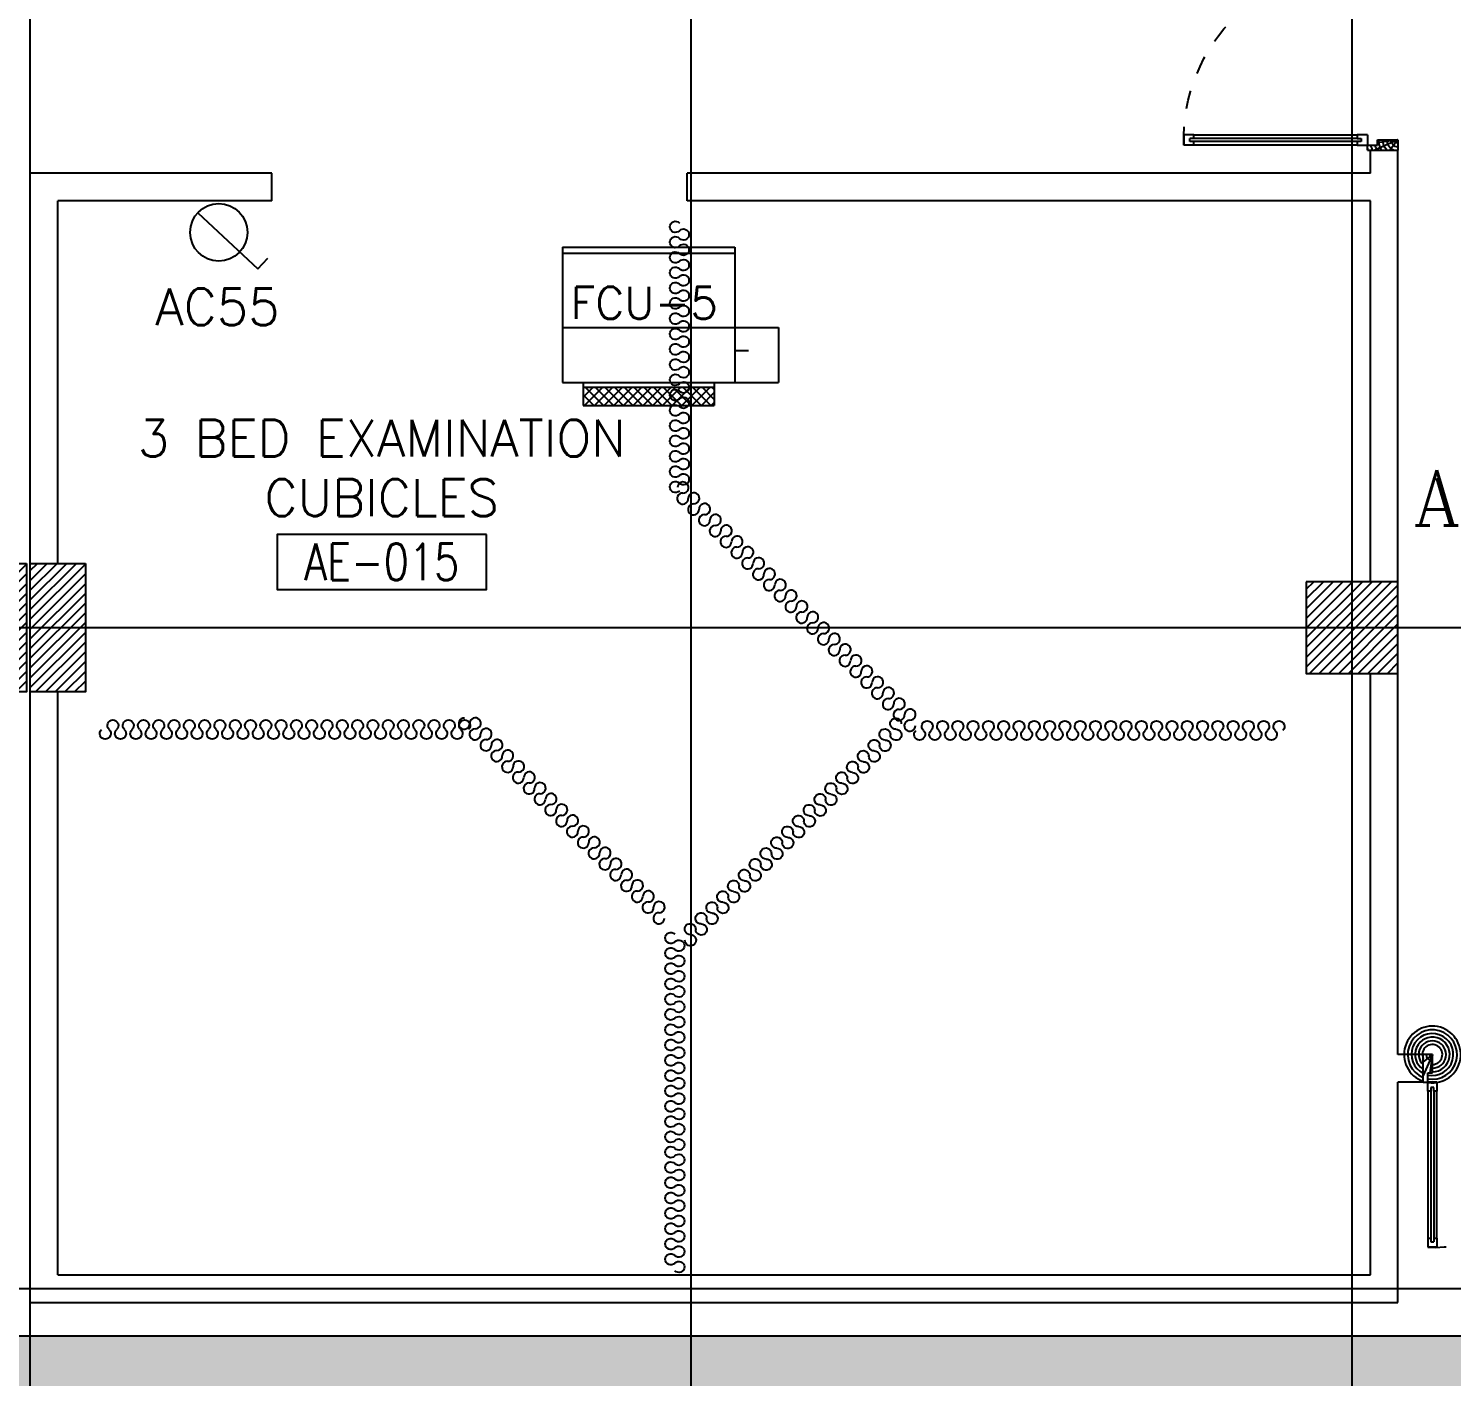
# Model space of a CAD drawing. Extents: x 417819.9 to 417911.9, y 43448 to 43539.2.
# Drawn here: x 417873.49 to 417881.24, y 43507.22 to 43514.56 of the extents above; entities that cross this region are included whole.
import ezdxf
from ezdxf.enums import TextEntityAlignment as Align

# ---------------------------------------------------------------- set-up
doc = ezdxf.new("R2010")
doc.units = 0
doc.header["$MEASUREMENT"] = 0
doc.linetypes.add('HIDDEN', pattern=[0.375, 0.25, -0.125])
doc.layers.get('0').update_dxf_attribs({"color": 11, "linetype": 'CONTINUOUS'})
for name, color, linetype in [('COL', 11, 'CONTINUOUS'), ('DOOR', 11, 'CONTINUOUS'), ('E-HAT', 9, 'CONTINUOUS'), ('E-SOCKETS', 4, 'CONTINUOUS'), ('E-TRAY', 2, 'CONTINUOUS'), ('FCU', 6, 'CONTINUOUS'), ('HAT', 11, 'CONTINUOUS'), ('RM-BOX', 11, 'CONTINUOUS'), ('RM-NAME', 11, 'CONTINUOUS'), ('RM-NO', 11, 'CONTINUOUS'), ('SCD', 2, 'CONTINUOUS'), ('WALL', 11, 'CONTINUOUS')]:
    doc.layers.add(name, color=color, linetype=linetype)
doc.styles.add('ROMANC', font='romanc', dxfattribs={"height": 0.1})
doc.styles.add('ROMANS', font='ROMANS.shx', dxfattribs={"width": 0.6})

# ---------------------------------------------------------------- blocks, each defined once
blk = doc.blocks.new('RM1')
at = {"layer": 'RM-BOX'}
blk.add_lwpolyline([(569.9, -200), (-569.9, -200), (-569.9, -500), (569.9, -500)], close=True, dxfattribs=at)
at = {"layer": 'RM-NAME', "style": 'ROMANS'}
for tag, p in [('ROOMNAME1', (0, 323.8)), ('ROOMNAME2', (0, 0))]:
    blk.add_attdef(tag, text='', height=200, dxfattribs=at).set_placement(p, align=Align.MIDDLE)
at = {"layer": 'RM-NO', "style": 'ROMANS', "width": 0.8}
blk.add_attdef('ROOMNO', text='', height=200, dxfattribs=at).set_placement((0, -350), align=Align.MIDDLE)
blk = doc.blocks.new('A$C272A55A0')
at = {"layer": 'DOOR', "color": 0, "linetype": 'ByBlock'}
for p, q in [((0, 900.4), (0, 1050.4)), ((50, 1050.4), (0, 1050.4)), ((50, 950.4), (50, 1050.4)), ((1750, 950.4), (1750, 1050.4)), ((1750, 1050.4), (1800, 1050.4)), ((1800, 1050.4), (1800, 900.4)), ((25, 950.4), (50, 950.4)), ((25, 900.4), (25, 950.4)), ((1775, 950.4), (1750, 950.4)), ((1775, 900.4), (1775, 950.4)), ((0, 900.4), (25, 900.4)), ((75, 900.4), (25, 900.4)), ((25, 850.4), (25, 900.4)), ((42, 850.4), (25, 850.4)), ((58, 870.4), (42, 870.4)), ((42, 870.4), (42, 850.4)), ((58, 850.4), (58, 870.4)), ((75, 850.4), (58, 850.4)), ((75, 900.4), (75, 850.4)), ((1725, 900.4), (1775, 900.4)), ((1725, 900.4), (1725, 850.4)), ((1725, 850.4), (1742, 850.4)), ((1742, 870.4), (1758, 870.4)), ((1742, 850.4), (1742, 870.4)), ((1758, 870.4), (1758, 850.4)), ((1758, 850.4), (1775, 850.4)), ((1800, 900.4), (1775, 900.4)), ((1775, 850.4), (1775, 900.4)), ((1717.8, 160.1), (1708.8, 160.1)), ((1708.8, 95.3), (1708.8, 160.1)), ((1725, 172.7), (1717.8, 172.7)), ((1717.8, 172.7), (1717.8, 82.7)), ((1717.8, 95.3), (1717.8, 160.1)), ((1775, 172.7), (1782.2, 172.7)), ((1782.2, 172.7), (1782.2, 82.7)), ((1782.2, 160.1), (1791.2, 160.1)), ((1782.2, 95.3), (1782.2, 160.1)), ((1791.2, 95.3), (1791.2, 160.1)), ((1717.8, 95.3), (1708.8, 95.3)), ((1725, 82.7), (1717.8, 82.7)), ((1775, 82.7), (1782.2, 82.7)), ((1782.2, 95.3), (1791.2, 95.3)), ((25, 50.4), (42, 50.4)), ((25, 50.4), (25, 0.4)), ((25, 0.4), (75, 0.4)), ((75, 0.4), (25, 0.4)), ((42, 50.4), (42, 30.4)), ((42, 30.4), (58, 30.4)), ((58, 50.4), (75, 50.4)), ((58, 50.4), (58, 30.4)), ((75, 50.4), (75, 0.4)), ((1742, 50.4), (1725, 50.4)), ((1725, 50.4), (1725, 0.4)), ((1775, 0.4), (1725, 0.4)), ((1725, 0.4), (1775, 0.4)), ((1742, 50.4), (1742, 30.4)), ((1758, 30.4), (1742, 30.4)), ((1775, 50.4), (1758, 50.4)), ((1758, 50.4), (1758, 30.4)), ((1775, 50.4), (1775, 0.4))]:
    blk.add_line(p, q, dxfattribs=at)
at = {"layer": 'DOOR', "color": 9, "linetype": 'ByBlock'}
for p, q in [((50, 1050.4), (0, 1010.2)), ((50, 1050.4), (0, 936.6)), ((50, 1050.4), (36.6, 950.4)), ((1750, 1050.4), (1800, 1010.2)), ((1750, 1050.4), (1800, 936.6)), ((1750, 1050.4), (1763.4, 950.4))]:
    blk.add_line(p, q, dxfattribs=at)
at = {"layer": 'DOOR', "linetype": 'ByBlock'}
for p, q in [((25, 850.4), (25, 50.4)), ((42, 850.4), (42, 50.4)), ((58, 850.4), (58, 50.4)), ((75, 50.4), (75, 850.4)), ((1725, 50.4), (1725, 850.4)), ((1742, 850.4), (1742, 50.4)), ((1758, 850.4), (1758, 50.4)), ((1775, 850.4), (1775, 50.4))]:
    blk.add_line(p, q, dxfattribs=at)
at = {"layer": 'DOOR', "color": 0, "linetype": 'ByBlock'}
for centre in [(1676.5, 127.7), (1823.5, 127.7)]:
    blk.add_circle(centre, 32.4, dxfattribs=at)
at = {"layer": 'DOOR', "color": 9, "linetype": 'ByBlock'}
for centre, radius, start, end in [((50, 1050.4), 34.4, 180, 270), ((50, 1050.4), 14.4, 180, 270), ((1750, 1050.4), 14.4, 270, 0), ((1750, 1050.4), 34.4, 270, 0), ((50, 1050.4), 54.4, 203.20738, 270), ((50, 1050.4), 74.4, 227.77643, 270), ((1750, 1050.4), 54.4, 270, 336.79262), ((1750, 1050.4), 74.4, 270, 312.22357), ((50, 1050.4), 94.4, 238.01819, 270), ((50, 1050.4), 114.4, 244.08384, 257.37743), ((50, 1050.4), 134.4, 248.15985, 259.28002), ((1750, 1050.4), 94.4, 270, 301.98181), ((1750, 1050.4), 114.4, 282.62257, 295.91616), ((1750, 1050.4), 134.4, 280.71998, 291.84015), ((50, 1050.4), 154.4, 251.10529, 256.28577), ((1750, 1050.4), 154.4, 283.71423, 288.89471)]:
    blk.add_arc(centre, radius, start, end, dxfattribs=at)
at = {"layer": 'DOOR', "linetype": 'HIDDEN', "ltscale": 0.5}
for centre, start, end in [((50, 851.4), 268.31738, 3.29648), ((1750, 851.4), 176.70352, 271.68262)]:
    blk.add_arc(centre, 851.4, start, end, dxfattribs=at)
at = {"layer": 'WALL', "linetype": 'ByBlock'}
blk.add_line((1800, 900.4), (1800, 1050.4), dxfattribs=at)
blk = doc.blocks.new('*X75')
at = {"color": 0}
for p, q in [((73379.2, 55135.9), (73844.4, 55601)), ((73379.2, 55188.9), (73791.3, 55601)), ((73379.2, 55241.9), (73738.3, 55601)), ((73379.2, 55295), (73685.3, 55601)), ((73379.2, 55348), (73632.2, 55601)), ((73379.2, 55401), (73579.2, 55601)), ((73379.2, 55454.1), (73526.2, 55601)), ((73379.2, 55507.1), (73473.1, 55601)), ((73379.2, 55560.1), (73420.1, 55601)), ((73397.4, 55101), (73879.2, 55582.8)), ((73450.4, 55101), (73879.2, 55529.8)), ((73503.5, 55101), (73879.2, 55476.8)), ((73556.5, 55101), (73879.2, 55423.7)), ((73609.5, 55101), (73879.2, 55370.7)), ((73662.6, 55101), (73879.2, 55317.7)), ((73715.6, 55101), (73879.2, 55264.6)), ((73768.6, 55101), (73879.2, 55211.6)), ((73821.7, 55101), (73879.2, 55158.6)), ((73874.7, 55101), (73879.2, 55105.5))]:
    blk.add_line(p, q, dxfattribs=at)
blk = doc.blocks.new('COL50')
at = {"layer": 'COL'}
blk.add_lwpolyline([(-250, 250), (-250, -250), (250, -250), (250, 250)], close=True, dxfattribs=at)
blk = doc.blocks.new('C11')
at = {"layer": 'HAT'}
h = blk.add_hatch(dxfattribs=at)
h.set_pattern_fill('ANSI31', color=256, scale=300, style=0)
h.set_pattern_definition([(45, (-383765.23, -62181), (-26.5165043, 26.5165043), [])])
h.paths.add_polyline_path([(-20, 350), (-20, 700), (-320, 700), (-320, 350)])
h.paths.add_polyline_path([(-320, 0), (-20, 0), (-20, 350), (-320, 350)])
h = blk.add_hatch(dxfattribs=at)
h.set_pattern_fill('ANSI31', color=256, scale=300, style=0)
h.set_pattern_definition([(45, (-383445.23, -62181), (-26.5165043, 26.5165043), [])])
h.paths.add_polyline_path([(300, 350), (300, 700), (0, 700), (0, 350)])
h.paths.add_polyline_path([(0, 0), (300, 0), (300, 350), (0, 350)])
at = {"layer": 'COL'}
for points in [[(-20, 700), (-20, 0), (-320, 0), (-320, 700)], [(300, 700), (300, 0), (0, 0), (0, 700)]]:
    blk.add_lwpolyline(points, close=True, dxfattribs=at)
blk = doc.blocks.new('HF16162-P')
at = {"color": 8}
for centre, start, end in [((-0.04, 0.037), 313.5684, 226.4316), ((0.11, 0.037), 313.5684, 226.4316), ((0.261, 0.037), 313.5684, 226.4316), ((0.411, 0.037), 313.5684, 226.4316), ((0.562, 0.037), 313.5684, 226.4316), ((0.712, 0.037), 313.5684, 226.4316), ((0.863, 0.037), 313.5684, 226.4316), ((1.013, 0.037), 313.5684, 226.4316), ((1.164, 0.037), 313.5684, 226.4316), ((1.314, 0.037), 313.5684, 226.4316), ((1.465, 0.037), 313.5684, 226.4316), ((1.615, 0.037), 313.5684, 226.4316), ((1.766, 0.037), 313.5684, 226.4316), ((1.916, 0.037), 313.5684, 226.4316), ((2.067, 0.037), 313.5684, 226.4316), ((2.217, 0.037), 313.5684, 226.4316), ((2.368, 0.037), 313.5684, 226.4316), ((2.518, 0.037), 313.5684, 226.4316), ((2.669, 0.037), 313.5684, 226.4316), ((2.819, 0.037), 313.5684, 226.4316), ((2.97, 0.037), 313.5684, 226.4316), ((3.12, 0.037), 313.5684, 226.4316), ((3.27, 0.037), 313.5684, 226.4316), ((3.421, 0.037), 313.5684, 226.4316), ((0.035, -0.042), 133.5684, 46.4316), ((0.186, -0.042), 133.5684, 46.4316), ((0.336, -0.042), 133.5684, 46.4316), ((0.487, -0.042), 133.5684, 46.4316), ((0.637, -0.042), 133.5684, 46.4316), ((0.788, -0.042), 133.5684, 46.4316), ((0.938, -0.042), 133.5684, 46.4316), ((1.088, -0.042), 133.5684, 46.4316), ((1.239, -0.042), 133.5684, 46.4316), ((1.389, -0.042), 133.5684, 46.4316), ((1.54, -0.042), 133.5684, 46.4316), ((1.69, -0.042), 133.5684, 46.4316), ((1.841, -0.042), 133.5684, 46.4316), ((1.991, -0.042), 133.5684, 46.4316), ((2.142, -0.042), 133.5684, 46.4316), ((2.292, -0.042), 133.5684, 46.4316), ((2.443, -0.042), 133.5684, 46.4316), ((2.593, -0.042), 133.5684, 46.4316), ((2.744, -0.042), 133.5684, 46.4316), ((2.894, -0.042), 133.5684, 46.4316), ((3.045, -0.042), 133.5684, 46.4316), ((3.195, -0.042), 133.5684, 46.4316), ((3.346, -0.042), 133.5684, 46.4316), ((3.496, -0.042), 133.5684, 46.4316)]:
    blk.add_arc(centre, 0.0546, start, end, dxfattribs=at)
blk = doc.blocks.new('*X210')
at = {"color": 0}
for p, q in [((23911.7, -1650.2), (23966, -1595.9)), ((23911.7, -1597.2), (23912.9, -1595.9)), ((23919, -1695.9), (24019, -1595.9)), ((24022.8, -1695.9), (23922.8, -1595.9)), ((23972, -1695.9), (24072, -1595.9)), ((24075.9, -1695.9), (23975.9, -1595.9)), ((24025.1, -1695.9), (24125.1, -1595.9)), ((24128.9, -1695.9), (24028.9, -1595.9)), ((24078.1, -1695.9), (24178.1, -1595.9)), ((24181.9, -1695.9), (24081.9, -1595.9)), ((24131.1, -1695.9), (24231.1, -1595.9)), ((24235, -1695.9), (24135, -1595.9)), ((24184.2, -1695.9), (24284.2, -1595.9)), ((24288, -1695.9), (24188, -1595.9)), ((24237.2, -1695.9), (24337.2, -1595.9)), ((24341, -1695.9), (24241, -1595.9)), ((24290.2, -1695.9), (24390.2, -1595.9)), ((24394.1, -1695.9), (24294.1, -1595.9)), ((24343.3, -1695.9), (24443.3, -1595.9)), ((24447.1, -1695.9), (24347.1, -1595.9)), ((24396.3, -1695.9), (24496.3, -1595.9)), ((24500.1, -1695.9), (24400.1, -1595.9)), ((24449.3, -1695.9), (24549.3, -1595.9)), ((24553.2, -1695.9), (24453.2, -1595.9)), ((24502.4, -1695.9), (24602.4, -1595.9)), ((24606.2, -1695.9), (24506.2, -1595.9)), ((24555.4, -1695.9), (24623.7, -1627.6)), ((24623.7, -1660.4), (24559.2, -1595.9)), ((24623.7, -1607.4), (24612.3, -1595.9)), ((23969.8, -1695.9), (23911.7, -1637.8)), ((23916.8, -1695.9), (23911.7, -1690.9)), ((24608.4, -1695.9), (24623.7, -1680.7))]:
    blk.add_line(p, q, dxfattribs=at)

msp = doc.modelspace()

# ---------------------------------------------------------------- hatches: boundary and pattern name
at = {"layer": 'E-HAT'}
h = msp.add_hatch(dxfattribs=at)
h.set_pattern_fill('ANGLE', color=256, style=0)
h.set_pattern_definition([(0, (0, 0), (0, 0.275), [0.2, -0.075]), (90, (0, 0), (-0.275, 2e-17), [0.2, -0.075])])
h.paths.add_polyline_path([(417856.983, 43482.7235), (417857.4173, 43483.1578), (417863.5778, 43483.1578), (417864.4349, 43482.3012), (417872.0254, 43482.3012), (417872.8825, 43483.1578), (417890.15, 43483.1578), (417890.5085, 43483.5164), (417890.5085, 43506.6783), (417890.15, 43507.0369), (417872.8825, 43507.0369), (417872.0254, 43507.8935), (417864.4349, 43507.8935), (417863.5778, 43507.0369), (417860.4537, 43507.0369), (417860.0403, 43507.1369), (417849.3136, 43507.1369), (417849.1136, 43506.9369), (417849.1136, 43501.9844), (417848.8136, 43501.9844), (417848.8136, 43507.0612), (417849.1893, 43507.4369), (417860.4537, 43507.4369), (417860.8056, 43507.8116), (417860.8056, 43515.9941), (417861.1056, 43515.9941), (417861.1056, 43507.8116), (417861.4575, 43507.4369), (417863.4122, 43507.4369), (417864.2693, 43508.2935), (417872.191, 43508.2935), (417873.0481, 43507.4369), (417890.3156, 43507.4369), (417890.9085, 43506.844), (417890.9085, 43494.2015), (417892.0958, 43494.2015), (417892.0958, 43493.6015), (417890.9085, 43493.6015), (417890.9085, 43483.3507), (417890.3156, 43482.7578), (417881.5159, 43482.7578), (417881.3659, 43482.6078), (417881.3659, 43479.6689), (417881.0659, 43479.6689), (417881.0659, 43482.6078), (417880.9159, 43482.7578), (417873.0481, 43482.7578), (417872.191, 43481.9012), (417864.2693, 43481.9012), (417863.4122, 43482.7578), (417857.583, 43482.7578), (417857.383, 43482.5578), (417857.383, 43479.0875), (417856.983, 43479.0875)])
at = {"layer": 'RM-NAME'}
h = msp.add_hatch(dxfattribs=at)
h.set_pattern_fill('ANSI32', color=256, scale=175, angle=90, style=0)
h.set_pattern_definition([(135, (417904.34262, 43275.56314), (-0.046403882, -0.046403882), []), (135, (417904.34262, 43275.59408), (-0.046403882, -0.046403882), [])])
h.paths.add_polyline_path([(417873.2916, 43508.6793), (417873.1016, 43508.6793), (417873.1016, 43507.7593), (417873.2916, 43507.7593)])
h.paths.add_polyline_path([(417873.7127, 43507.5467), (417873.2919, 43507.5467), (417873.2919, 43507.8092), (417873.7127, 43507.8092)], flags=9)

# ---------------------------------------------------------------- linework, layer by layer
at = {"layer": 'E-SOCKETS'}
for p, q in [((417874.4089, 43513.5534), (417874.7368, 43513.2482)), ((417874.7368, 43513.2482), (417874.7913, 43513.3067))]:
    msp.add_line(p, q, dxfattribs=at)
msp.add_circle((417874.5233, 43513.4469), 0.1562, dxfattribs=at)
at = {"layer": 'E-TRAY', "color": 4}
msp.add_lwpolyline([(417873.0481, 43507.4369), (417890.3156, 43507.4369), (417890.9085, 43506.844), (417890.9085, 43494.2015), (417892.0958, 43494.2015), (417892.0958, 43493.6015), (417890.9085, 43493.6015), (417890.9085, 43483.3507), (417890.3156, 43482.7578), (417881.5159, 43482.7578), (417881.3659, 43482.6078), (417881.3659, 43479.6689), (417881.0659, 43479.6689), (417881.0659, 43482.6078), (417880.9159, 43482.7578), (417873.0481, 43482.7578)], dxfattribs=at)
at = {"layer": 'FCU', "color": 6}
for p, q in [((417876.3951, 43513.3656), (417877.3351, 43513.3656)), ((417876.3951, 43513.3656), (417876.3951, 43512.6286)), ((417877.3351, 43513.3656), (417877.3351, 43512.6286)), ((417876.3951, 43512.9286), (417877.3351, 43512.9286)), ((417876.3951, 43512.6286), (417877.3351, 43512.6286))]:
    msp.add_line(p, q, dxfattribs=at)
at = {"layer": 'FCU', "color": 3}
for p, q in [((417876.3951, 43513.3336), (417877.3351, 43513.3336)), ((417877.3351, 43512.9286), (417877.5731, 43512.9286)), ((417877.5731, 43512.9286), (417877.5731, 43512.6286)), ((417877.3351, 43512.8036), (417877.4084, 43512.8036)), ((417876.5091, 43512.6286), (417876.5091, 43512.5036)), ((417877.2211, 43512.6286), (417877.2211, 43512.5036)), ((417877.3351, 43512.6286), (417877.5731, 43512.6286)), ((417876.5091, 43512.6036), (417877.2211, 43512.6036)), ((417876.5091, 43512.5036), (417877.2211, 43512.5036))]:
    msp.add_line(p, q, dxfattribs=at)
at = {"layer": 'RM-NAME'}
for p, q in [((417880.6966, 43448.6529), (417880.6966, 43538.4875)), ((417873.4966, 43460.01), (417873.4966, 43538.1375)), ((417877.0966, 43466.8743), (417877.0966, 43525.6943)), ((417880.7966, 43513.8943), (417880.9466, 43513.8943)), ((417880.7966, 43513.7693), (417880.7966, 43513.8943)), ((417880.9466, 43511.5443), (417880.9466, 43513.8943)), ((417873.4966, 43511.6443), (417873.4966, 43513.7693)), ((417874.8127, 43513.7693), (417873.4966, 43513.7693)), ((417874.8127, 43513.6193), (417874.8127, 43513.7693)), ((417877.0747, 43513.6193), (417877.0747, 43513.7693)), ((417880.7966, 43513.7693), (417877.0747, 43513.7693)), ((417873.6466, 43511.6443), (417873.6466, 43513.6193)), ((417874.8127, 43513.6193), (417873.6466, 43513.6193)), ((417880.7966, 43513.6193), (417877.0747, 43513.6193)), ((417880.7966, 43511.5443), (417880.7966, 43513.6193)), ((417820.6052, 43511.2943), (417889.6966, 43511.2943)), ((417880.7966, 43507.7693), (417880.7966, 43511.0443)), ((417880.9466, 43508.9693), (417880.9466, 43511.0443)), ((417873.4966, 43507.6193), (417873.4966, 43510.9443)), ((417873.6466, 43507.7693), (417873.6466, 43510.9443)), ((417881.0841, 43508.9693), (417880.9466, 43508.9693)), ((417881.0841, 43508.8193), (417881.0841, 43508.9693)), ((417880.9466, 43507.6193), (417880.9466, 43508.8193)), ((417881.0841, 43508.8193), (417880.9466, 43508.8193)), ((417873.6466, 43507.7693), (417880.7966, 43507.7693)), ((417831.4566, 43507.6943), (417889.6966, 43507.6943)), ((417873.4966, 43507.6193), (417880.9466, 43507.6193))]:
    msp.add_line(p, q, dxfattribs=at)
for centre, start, end in [((417877.0521, 43512.0574), 268.56836, 181.43164), ((417877.0506, 43511.997), 88.56836, 1.43164), ((417877.111, 43511.9985), 268.56836, 181.43164), ((417877.1095, 43511.9381), 88.56836, 1.43164), ((417877.1684, 43511.8792), 88.56836, 1.43164), ((417877.1699, 43511.9396), 268.56836, 181.43164), ((417877.2288, 43511.8807), 268.56836, 181.43164), ((417877.2273, 43511.8203), 88.56836, 1.43164), ((417877.2878, 43511.8218), 268.56836, 181.43164), ((417877.2862, 43511.7614), 88.56836, 1.43164), ((417877.3467, 43511.7629), 268.56836, 181.43164), ((417877.3452, 43511.7025), 88.56836, 1.43164), ((417877.4056, 43511.704), 268.56836, 181.43164), ((417877.4041, 43511.6436), 88.56836, 1.43164), ((417877.463, 43511.5846), 88.56836, 1.43164), ((417877.4645, 43511.6451), 268.56836, 181.43164), ((417877.5234, 43511.5862), 268.56836, 181.43164), ((417877.5219, 43511.5257), 88.56836, 1.43164), ((417877.5823, 43511.5272), 268.56836, 181.43164), ((417877.5808, 43511.4668), 88.56836, 1.43164), ((417877.6412, 43511.4683), 268.56836, 181.43164), ((417877.6397, 43511.4079), 88.56836, 1.43164), ((417877.6986, 43511.349), 88.56836, 1.43164), ((417877.7001, 43511.4094), 268.56836, 181.43164), ((417877.7591, 43511.3505), 268.56836, 181.43164), ((417877.7575, 43511.2901), 88.56836, 1.43164), ((417877.818, 43511.2916), 268.56836, 181.43164), ((417877.8165, 43511.2312), 88.56836, 1.43164), ((417877.8769, 43511.2327), 268.56836, 181.43164), ((417877.8754, 43511.1723), 88.56836, 1.43164), ((417877.9343, 43511.1134), 88.56836, 1.43164), ((417877.9358, 43511.1738), 268.56836, 181.43164), ((417877.9947, 43511.1149), 268.56836, 181.43164), ((417877.9932, 43511.0544), 88.56836, 1.43164), ((417878.0536, 43511.056), 268.56836, 181.43164), ((417878.0521, 43510.9955), 88.56836, 1.43164), ((417878.1125, 43510.997), 268.56836, 181.43164), ((417878.111, 43510.9366), 88.56836, 1.43164), ((417878.1699, 43510.8777), 88.56836, 1.43164), ((417878.1714, 43510.9381), 268.56836, 181.43164), ((417878.2303, 43510.8792), 268.56836, 181.43164), ((417878.2288, 43510.8188), 88.56836, 1.43164), ((417878.2893, 43510.8203), 268.56836, 181.43164), ((417875.8603, 43510.7717), 88.56836, 1.43164), ((417875.9208, 43510.7732), 268.56836, 181.43164), ((417878.2877, 43510.7599), 88.56836, 1.43164), ((417875.9192, 43510.7128), 88.56836, 1.43164), ((417875.9782, 43510.6539), 88.56836, 1.43164), ((417875.9797, 43510.7143), 268.56836, 181.43164), ((417876.0386, 43510.6554), 268.56836, 181.43164), ((417876.0371, 43510.595), 88.56836, 1.43164), ((417876.0975, 43510.5965), 268.56836, 181.43164), ((417876.096, 43510.5361), 88.56836, 1.43164), ((417876.1564, 43510.5376), 268.56836, 181.43164), ((417876.1549, 43510.4772), 88.56836, 1.43164), ((417876.2138, 43510.4183), 88.56836, 1.43164), ((417876.2153, 43510.4787), 268.56836, 181.43164), ((417876.2742, 43510.4198), 268.56836, 181.43164), ((417876.2727, 43510.3594), 88.56836, 1.43164), ((417876.3331, 43510.3609), 268.56836, 181.43164), ((417876.3316, 43510.3004), 88.56836, 1.43164), ((417876.392, 43510.302), 268.56836, 181.43164), ((417876.3905, 43510.2415), 88.56836, 1.43164), ((417876.4494, 43510.1826), 88.56836, 1.43164), ((417876.451, 43510.243), 268.56836, 181.43164), ((417876.5099, 43510.1841), 268.56836, 181.43164), ((417876.5084, 43510.1237), 88.56836, 1.43164), ((417876.5688, 43510.1252), 268.56836, 181.43164), ((417876.5673, 43510.0648), 88.56836, 1.43164), ((417876.6277, 43510.0663), 268.56836, 181.43164), ((417876.6262, 43510.0059), 88.56836, 1.43164), ((417876.6851, 43509.947), 88.56836, 1.43164), ((417876.6866, 43510.0074), 268.56836, 181.43164), ((417876.7455, 43509.9485), 268.56836, 181.43164), ((417876.744, 43509.8881), 88.56836, 1.43164), ((417876.8044, 43509.8896), 268.56836, 181.43164), ((417876.8029, 43509.8292), 88.56836, 1.43164), ((417876.8633, 43509.8307), 268.56836, 181.43164), ((417876.8618, 43509.7702), 88.56836, 1.43164), ((417876.9207, 43509.7113), 88.56836, 1.43164), ((417876.9222, 43509.7718), 268.56836, 181.43164)]:
    msp.add_arc(centre, 0.0302, start, end, dxfattribs=at)
at = {"layer": 'RM-NAME', "extrusion": (0, 0, -1)}
for centre, major_axis, start_param, end_param in [((417877.0106, 43513.4768), (-0.0214, 0.0214), 3.116606, 7.878968), ((417877.0543, 43513.4351), (-0.0214, 0.0214), 6.258199, 11.020561), ((417877.0106, 43513.3934), (-0.0214, 0.0214), 3.116606, 7.878968), ((417877.0543, 43513.3518), (-0.0214, 0.0214), 6.258199, 11.020561), ((417877.0106, 43513.3101), (-0.0214, 0.0214), 3.116606, 7.878968), ((417877.0106, 43513.2268), (-0.0214, 0.0214), 3.116606, 7.878968), ((417877.0543, 43513.2685), (-0.0214, 0.0214), 6.258199, 11.020561), ((417877.0106, 43513.1435), (-0.0214, 0.0214), 3.116606, 7.878968), ((417877.0543, 43513.1852), (-0.0214, 0.0214), 6.258199, 11.020561), ((417877.0106, 43513.0602), (-0.0214, 0.0214), 3.116606, 7.878968), ((417877.0543, 43513.1018), (-0.0214, 0.0214), 6.258199, 11.020561), ((417877.0106, 43512.9769), (0.0214, 0.0214), 1.54581, 6.308172), ((417877.0543, 43513.0185), (-0.0214, 0.0214), 6.258199, 11.020561), ((417877.0106, 43512.8936), (-0.0214, 0.0214), 3.116606, 7.878968), ((417877.0543, 43512.9352), (-0.0214, 0.0214), 6.258199, 11.020561), ((417877.0106, 43512.8102), (-0.0214, 0.0214), 3.116606, 7.878968), ((417877.0543, 43512.8519), (-0.0214, 0.0214), 6.258199, 11.020561), ((417877.0543, 43512.7686), (-0.0214, 0.0214), 6.258199, 11.020561), ((417877.0106, 43512.7269), (-0.0214, 0.0214), 3.116606, 7.878968), ((417877.0543, 43512.6853), (-0.0214, 0.0214), 6.258199, 11.020561), ((417877.0106, 43512.6436), (-0.0214, 0.0214), 3.116606, 7.878968), ((417877.0543, 43512.602), (-0.0214, 0.0214), 6.258199, 11.020561), ((417877.0106, 43512.5603), (-0.0214, 0.0214), 3.116606, 7.878968), ((417877.0543, 43512.5186), (-0.0214, 0.0214), 6.258199, 11.020561), ((417877.0106, 43512.477), (-0.0214, 0.0214), 3.116606, 7.878968), ((417877.0543, 43512.4353), (-0.0214, 0.0214), 6.258199, 11.020561), ((417877.0106, 43512.3937), (-0.0214, 0.0214), 3.116606, 7.878968), ((417877.0543, 43512.352), (0.0214, 0.0214), 4.687402, 9.449765), ((417877.0106, 43512.3104), (0.0214, 0.0214), 1.54581, 6.308172), ((417877.0543, 43512.2687), (-0.0214, 0.0214), 6.258199, 11.020561), ((417877.0106, 43512.2271), (-0.0214, 0.0214), 3.116606, 7.878968), ((417877.0106, 43512.1437), (-0.0214, 0.0214), 3.116606, 7.878968), ((417877.0543, 43512.1854), (-0.0214, 0.0214), 6.258199, 11.020561), ((417877.0106, 43512.0604), (-0.0214, 0.0214), 3.116606, 7.878968), ((417877.0543, 43512.1021), (-0.0214, 0.0214), 6.258199, 11.020561), ((417878.2108, 43510.771), (-0.0214, 0.0214), 3.902004, 8.664367), ((417878.093, 43510.6532), (-0.0214, 0.0214), 3.902004, 8.664367), ((417878.1519, 43510.7121), (-0.0214, 0.0214), 3.902004, 8.664367), ((417878.1534, 43510.6517), (-0.0214, 0.0214), 0.760411, 5.522774), ((417878.2123, 43510.7106), (-0.0214, 0.0214), 0.760411, 5.522774), ((417878.0341, 43510.5943), (-0.0214, 0.0214), 3.902004, 8.664367), ((417878.0945, 43510.5928), (0.0214, 0.0214), -0.810385, 3.951978), ((417877.9752, 43510.5354), (0.0214, 0.0214), 2.331208, 7.09357), ((417878.0356, 43510.5339), (0.0214, 0.0214), -0.810385, 3.951978), ((417877.8574, 43510.4176), (0.0214, 0.0214), 2.331208, 7.09357), ((417877.9163, 43510.4765), (0.0214, 0.0214), 2.331208, 7.09357), ((417877.9178, 43510.4161), (0.0214, 0.0214), -0.810385, 3.951978), ((417877.9767, 43510.475), (0.0214, 0.0214), -0.810385, 3.951978), ((417877.7984, 43510.3586), (0.0214, 0.0214), 2.331208, 7.09357), ((417877.8589, 43510.3571), (-0.0214, 0.0214), 0.760411, 5.522774), ((417877.7395, 43510.2997), (-0.0214, 0.0214), 3.902004, 8.664367), ((417877.8, 43510.2982), (-0.0214, 0.0214), 0.760411, 5.522774), ((417877.6217, 43510.1819), (-0.0214, 0.0214), 3.902004, 8.664367), ((417877.6806, 43510.2408), (-0.0214, 0.0214), 3.902004, 8.664367), ((417877.6821, 43510.1804), (-0.0214, 0.0214), 0.760411, 5.522774), ((417877.741, 43510.2393), (-0.0214, 0.0214), 0.760411, 5.522774), ((417877.5628, 43510.123), (-0.0214, 0.0214), 3.902004, 8.664367), ((417877.6232, 43510.1215), (0.0214, 0.0214), -0.810385, 3.951978), ((417877.5039, 43510.0641), (-0.0214, 0.0214), 3.902004, 8.664367), ((417877.5643, 43510.0626), (0.0214, 0.0214), -0.810385, 3.951978), ((417877.3861, 43509.9463), (0.0214, 0.0214), 2.331208, 7.09357), ((417877.445, 43510.0052), (0.0214, 0.0214), 2.331208, 7.09357), ((417877.4465, 43509.9448), (0.0214, 0.0214), -0.810385, 3.951978), ((417877.5054, 43510.0037), (0.0214, 0.0214), -0.810385, 3.951978), ((417877.3272, 43509.8874), (0.0214, 0.0214), 2.331208, 7.09357), ((417877.3876, 43509.8858), (-0.0214, 0.0214), 0.760411, 5.522774), ((417877.2682, 43509.8284), (0.0214, 0.0214), 2.331208, 7.09357), ((417877.3287, 43509.8269), (-0.0214, 0.0214), 0.760411, 5.522774), ((417877.1504, 43509.7106), (-0.0214, 0.0214), 3.902004, 8.664367), ((417877.2093, 43509.7695), (-0.0214, 0.0214), 3.902004, 8.664367), ((417877.2108, 43509.7091), (-0.0214, 0.0214), 0.760411, 5.522774), ((417877.2698, 43509.768), (-0.0214, 0.0214), 0.760411, 5.522774), ((417877.0915, 43509.6517), (-0.0214, 0.0214), 3.902004, 8.664367), ((417877.1519, 43509.6502), (-0.0214, 0.0214), 0.760411, 5.522774), ((417876.9854, 43509.604), (-0.0214, 0.0214), 3.116606, 7.878968), ((417877.0292, 43509.5623), (-0.0214, 0.0214), 6.258199, 11.020561), ((417877.093, 43509.5913), (0.0214, 0.0214), -0.810385, 3.951978), ((417876.9854, 43509.5207), (-0.0214, 0.0214), 3.116606, 7.878968), ((417877.0292, 43509.479), (-0.0214, 0.0214), 6.258199, 11.020561), ((417876.9854, 43509.4373), (-0.0214, 0.0214), 3.116606, 7.878968), ((417877.0292, 43509.3957), (-0.0214, 0.0214), 6.258199, 11.020561), ((417876.9854, 43509.354), (-0.0214, 0.0214), 3.116606, 7.878968), ((417876.9854, 43509.2707), (-0.0214, 0.0214), 3.116606, 7.878968), ((417877.0292, 43509.3124), (-0.0214, 0.0214), 6.258199, 11.020561), ((417876.9854, 43509.1874), (-0.0214, 0.0214), 3.116606, 7.878968), ((417877.0292, 43509.2291), (-0.0214, 0.0214), 6.258199, 11.020561), ((417876.9854, 43509.1041), (0.0214, 0.0214), 1.54581, 6.308172), ((417877.0292, 43509.1458), (-0.0214, 0.0214), 6.258199, 11.020561), ((417876.9854, 43509.0208), (-0.0214, 0.0214), 3.116606, 7.878968), ((417877.0292, 43509.0624), (-0.0214, 0.0214), 6.258199, 11.020561), ((417876.9854, 43508.9375), (-0.0214, 0.0214), 3.116606, 7.878968), ((417877.0292, 43508.9791), (-0.0214, 0.0214), 6.258199, 11.020561), ((417876.9854, 43508.8542), (-0.0214, 0.0214), 3.116606, 7.878968), ((417877.0292, 43508.8958), (-0.0214, 0.0214), 6.258199, 11.020561), ((417877.0292, 43508.8125), (-0.0214, 0.0214), 6.258199, 11.020561), ((417876.9854, 43508.7708), (-0.0214, 0.0214), 3.116606, 7.878968), ((417877.0292, 43508.7292), (-0.0214, 0.0214), 6.258199, 11.020561), ((417876.9854, 43508.6875), (-0.0214, 0.0214), 3.116606, 7.878968), ((417877.0292, 43508.6459), (-0.0214, 0.0214), 6.258199, 11.020561), ((417876.9854, 43508.6042), (-0.0214, 0.0214), 3.116606, 7.878968), ((417877.0292, 43508.5626), (-0.0214, 0.0214), 6.258199, 11.020561), ((417876.9854, 43508.5209), (-0.0214, 0.0214), 3.116606, 7.878968), ((417877.0292, 43508.4792), (0.0214, 0.0214), 4.687402, 9.449765), ((417876.9854, 43508.4376), (0.0214, 0.0214), 1.54581, 6.308172), ((417877.0292, 43508.3959), (-0.0214, 0.0214), 6.258199, 11.020561), ((417876.9854, 43508.3543), (-0.0214, 0.0214), 3.116606, 7.878968), ((417877.0292, 43508.3126), (-0.0214, 0.0214), 6.258199, 11.020561), ((417876.9854, 43508.271), (-0.0214, 0.0214), 3.116606, 7.878968), ((417876.9854, 43508.1876), (-0.0214, 0.0214), 3.116606, 7.878968), ((417877.0292, 43508.2293), (-0.0214, 0.0214), 6.258199, 11.020561), ((417876.9854, 43508.1043), (-0.0214, 0.0214), 3.116606, 7.878968), ((417877.0292, 43508.146), (-0.0214, 0.0214), 6.258199, 11.020561), ((417876.9854, 43508.021), (0.0214, 0.0214), 1.54581, 6.308172), ((417877.0292, 43508.0627), (0.0214, 0.0214), 4.687402, 9.449765), ((417876.9854, 43507.9377), (-0.0214, 0.0214), 3.116606, 7.878968), ((417877.0292, 43507.9794), (-0.0214, 0.0214), 6.258199, 11.020561), ((417876.9854, 43507.8544), (-0.0214, 0.0214), 3.116606, 7.878968), ((417877.0292, 43507.8961), (-0.0214, 0.0214), 6.258199, 11.020561), ((417877.0292, 43507.8127), (0.0214, 0.0214), 4.687402, 9.449765)]:
    msp.add_ellipse(centre, major_axis=major_axis, ratio=1, start_param=start_param, end_param=end_param, dxfattribs=at)

# ---------------------------------------------------------------- block references
at = {"layer": 'FCU', "color": 11, "xscale": 0.0009999871253967285, "yscale": 0.001000002026557922, "zscale": 0.001}
msp.add_blockref('*X210', (417852.5974, 43514.1996), dxfattribs=at)
at = {"layer": 'RM-NAME', "xscale": -0.001111111099210878, "yscale": 0.001111111099210878, "zscale": 0.001111111111111111, "rotation": 270}
msp.add_blockref('A$C272A55A0', (417879.7796, 43513.8943), dxfattribs=at)
at = {"layer": 'RM-NAME', "xscale": 0.001000000047497451, "yscale": 0.0009999999892897904, "zscale": 0.001}
msp.add_blockref('RM1', (417875.4114, 43512.0019), dxfattribs=at).add_auto_attribs({'ROOMNO': 'AE-015', 'ROOMNAME2': 'CUBICLES', 'ROOMNAME1': '3 BED EXAMINATION'})
at = {"layer": 'RM-NAME'}
for name, p, xscale, yscale, zscale in [('C11', (417873.4966, 43510.9443), 0.001000000047497451, 0.0009999999892897904, 0.001), ('*X75', (417807.0674, 43455.9433), 0.001000000047497451, 0.0009999999892897904, 0.001), ('COL50', (417880.6966, 43511.2943), 0.001000000047497451, 0.0009999999892897904, 0.001), ('HF16162-P', (417875.8405, 43510.7404), -0.5536417323164642, 0.5536417322873604, 0.5536417322834644), ('HF16162-P', (417880.2765, 43510.7356), -0.5536417323164642, 0.5536417322873604, 0.5536417322834644), ('A$C272A55A0', (417881.0841, 43507.919), 0.001000000047497451, 0.0009999999892897904, 0.001)]:
    msp.add_blockref(name, p, dxfattribs=dict(at, xscale=xscale, yscale=yscale, zscale=zscale))

# ---------------------------------------------------------------- texts
at = {"layer": 'E-SOCKETS', "style": 'ROMANS'}
msp.add_text('AC55', height=0.2, dxfattribs=at).set_placement((417874.178, 43512.9413))
at = {"layer": 'RM-NAME', "style": 'ROMANC'}
msp.add_text('AIR LOCK', height=0.3, dxfattribs=at).set_placement((417882.0068, 43512.0011), align=Align.MIDDLE)
at = {"layer": 'SCD', "style": 'ROMANS'}
msp.add_text('FCU-5', height=0.175, dxfattribs=at).set_placement((417876.4393, 43512.9752))

doc.saveas('drawing.dxf')
